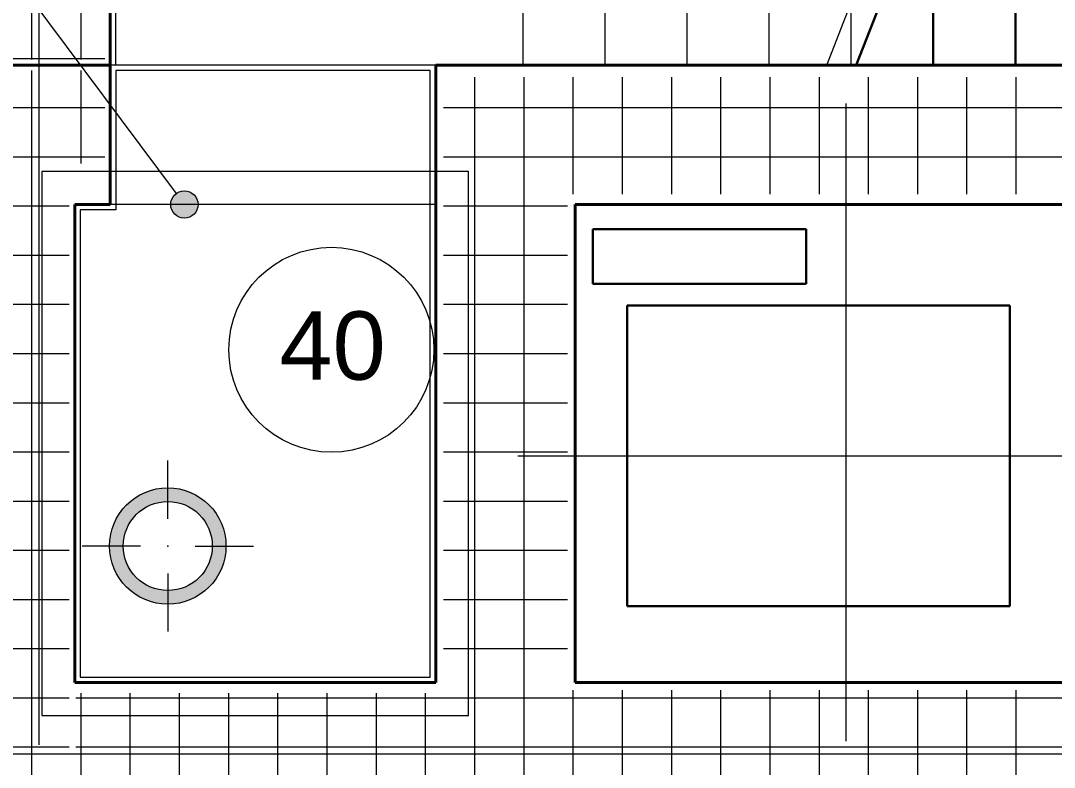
# Model space of a CAD drawing. Header units: millimetres. Extents: x 34793 to 548874, y -40792 to 166450.
# Drawn here: x 524659 to 528439, y 152386 to 155118 of the extents above; entities that cross this region are included whole.
import ezdxf
from ezdxf.enums import TextEntityAlignment as Align

# ---------------------------------------------------------------- set-up
doc = ezdxf.new("R2010")
doc.units = ezdxf.units.MM
doc.header["$MEASUREMENT"] = 0
for name, pattern in [('Hidden Line', [391.222223, 282.222223, -109]), ('Штриховая', [7000, 6000, -1000]), ('Штрихпунктирная', [17500, 15000, -1000, 500, -1000]), ('Штрихштриховая', [15500, 10000, -2000, 1500, -2000])]:
    doc.linetypes.add(name, pattern=pattern)
for name, color, linetype, lineweight in [('0_Ном._пера__21', 7, 'Continuous', 20), ('0_Ном._пера__41', 7, 'Continuous', 30), ('Армування_Ном._пера__1', 7, 'Continuous', 13), ('Двери ArchiCAD_Ном._пера__19', 255, 'Continuous', 0), ('Двери ArchiCAD_Ном._пера__61', 7, 'Continuous', 40), ('Интерьер- Перегородка_Ном._пера__61', 7, 'Continuous', 40), ('Колонны_Ном._пера__1', 7, 'Continuous', 13), ('Колонны_Ном._пера__21', 7, 'Continuous', 20), ('Лестницы внутренние_Ном._пера__21', 7, 'Continuous', 20), ('Лестницы внутренние_Ном._пера__41', 7, 'Continuous', 30), ('Окна ArchiCAD_Ном._пера__61', 7, 'Continuous', 40), ('Паспорта зон ArchiCAD_Ном._пера__21', 7, 'Continuous', 20)]:
    doc.layers.add(name, color=color, linetype=linetype, lineweight=lineweight)
for name, color, linetype, lineweight, true_color in [('0_Ном._пера__98', 7, 'Continuous', 13, 0x001f3e), ('Маркеры окон ArchiCAD_Ном._пера__3', 7, 'Continuous', 18, 0xdd5800), ('Окна ArchiCAD_Ном._пера__3', 7, 'Continuous', 18, 0xdd5800), ('Окна ArchiCAD_Ном._пера__91', 171, 'Continuous', 13, 0xaaaaff), ('Перекрытия_Ном._пера__222', 7, 'Continuous', 0, 0xe8e8e8), ('Перекрытия_Ном._пера__4', 7, 'Continuous', 20, 0x016515)]:
    doc.layers.add(name, color=color, linetype=linetype, lineweight=lineweight, true_color=true_color)
for name, color, linetype in [('Двери ArchiCAD', 7, 'Continuous'), ('Интерьер- Перегородка', 7, 'Continuous'), ('Колонны', 7, 'Continuous'), ('Лестницы внутренние', 7, 'Continuous'), ('Окна ArchiCAD', 7, 'Continuous'), ('Перекрытия', 7, 'Continuous'), ('пЛОЩІ 2 ПОВЕРХУ', 7, 'Continuous')]:
    doc.layers.add(name, color=color, linetype=linetype)
doc.styles.add('СГЕНЕРИР_СТИЛЬ_1', font='')
doc.styles.get('СГЕНЕРИР_СТИЛЬ_1').set_extended_font_data('Arial')
pattern_1 = [(45, (0, 0), (-176.78, 176.78), []), (45, (-35.36, 35.36), (-176.78, 176.78), []), (45, (-70.7, 70.7), (-176.78, 176.78), [])]
pattern_2 = [(0, (0, 0), (0, 180), []), (90, (0, 0), (-180, 0), [])]

# ---------------------------------------------------------------- blocks, each defined once
blk = doc.blocks.new('Місце для сміттєпроводу_40_24', base_point=(525795.6, 153913.8))
at = {"layer": 'Паспорта зон ArchiCAD_Ном._пера__21', "linetype": 'Continuous'}
blk.add_circle((525795.6, 153913.8), 375, dxfattribs=at)
at = {"linetype": 'Continuous', "lineweight": 0, "flags": 1}
for tag in ['ROOM_NAME', 'ROOM_AREA', 'ROOM_PERIM', 'ROOM_WALLS_SURF', 'ROOM_DOORS_SURF', 'ROOM_WINDS_SURF', 'ROOM_BASELEV', 'ROOM_HEIGHT', 'ROOM_NET_AREA', 'ROOM_REDUCED_AREA', 'ROOM_CALC_AREA', 'ROOM_VOLUME']:
    blk.add_attdef(tag, text='', height=200, dxfattribs=at).set_placement((525795.6, 153856.6), align=Align.BOTTOM_LEFT)
at = {"layer": 'Паспорта зон ArchiCAD_Ном._пера__21', "style": 'СГЕНЕРИР_СТИЛЬ_1'}
blk.add_attdef('ROOM_NUMBER', text='', height=250, dxfattribs=at).set_placement((525605.8, 153729.1), align=Align.BOTTOM_LEFT)
blk = doc.blocks.new('Перекрытие_19', base_point=(526297, 152575.6))
at = {"layer": 'Перекрытия_Ном._пера__222', "linetype": 'Continuous', "flags": 128}
blk.add_lwpolyline([(526297, 152575.6), (526297, 154565.6), (524737, 154565.6), (524737, 152575.6)], close=True, dxfattribs=at)
blk = doc.blocks.new('О Витрина 2 10_13')
at = {"layer": 'Окна ArchiCAD_Ном._пера__91', "linetype": 'Continuous'}
h = blk.add_hatch(dxfattribs=at)
h.set_pattern_fill('Алюминий', color=256, style=0, pattern_type=2)
h.set_pattern_definition(pattern_1)
h.paths.add_polyline_path([(-560, 0), (-560, -80), (-480, -80), (-480, 0)])
h = blk.add_hatch(dxfattribs=at)
h.set_pattern_fill('Алюминий', color=256, style=0, pattern_type=2)
h.set_pattern_definition(pattern_1)
h.paths.add_polyline_path([(480, 0), (480, -80), (560, -80), (560, 0)])
at = {"layer": 'Окна ArchiCAD_Ном._пера__3', "linetype": 'Continuous'}
for p, q in [((-560, 260), (560, 260)), ((-560, 0), (-560, -80)), ((-480, 0), (-560, 0)), ((-480, -80), (-480, 0)), ((-480, 0), (480, 0)), ((480, 0), (480, -80)), ((560, 0), (480, 0)), ((560, -80), (560, 0)), ((-480, -10), (480, -10)), ((-560, -80), (-480, -80)), ((-480, -80), (480, -80)), ((480, -80), (560, -80)), ((560, -380), (-560, -380))]:
    blk.add_line(p, q, dxfattribs=at)
at = {"layer": 'Окна ArchiCAD_Ном._пера__61', "linetype": 'Continuous'}
for p, q in [((-560, 260), (-560, -380)), ((560, 260), (560, -380))]:
    blk.add_line(p, q, dxfattribs=at)
blk = doc.blocks.new('О Витрина 2 10_14')
at = {"layer": 'Окна ArchiCAD_Ном._пера__91', "linetype": 'Continuous'}
h = blk.add_hatch(dxfattribs=at)
h.set_pattern_fill('Алюминий', color=256, style=0, pattern_type=2)
h.set_pattern_definition(pattern_1)
h.paths.add_polyline_path([(-560, 0), (-560, -80), (-480, -80), (-480, 0)])
h = blk.add_hatch(dxfattribs=at)
h.set_pattern_fill('Алюминий', color=256, style=0, pattern_type=2)
h.set_pattern_definition(pattern_1)
h.paths.add_polyline_path([(480, 0), (480, -80), (560, -80), (560, 0)])
at = {"layer": 'Окна ArchiCAD_Ном._пера__3', "linetype": 'Continuous'}
for p, q in [((-560, 260), (560, 260)), ((-560, 0), (-560, -80)), ((-480, 0), (-560, 0)), ((-480, -80), (-480, 0)), ((-480, 0), (480, 0)), ((480, 0), (480, -80)), ((560, 0), (480, 0)), ((560, -80), (560, 0)), ((-480, -10), (480, -10)), ((-560, -80), (-480, -80)), ((-480, -80), (480, -80)), ((480, -80), (560, -80)), ((560, -380), (-560, -380))]:
    blk.add_line(p, q, dxfattribs=at)
at = {"layer": 'Окна ArchiCAD_Ном._пера__61', "linetype": 'Continuous'}
for p, q in [((-560, 260), (-560, -380)), ((560, 260), (560, -380))]:
    blk.add_line(p, q, dxfattribs=at)
blk = doc.blocks.new('Маркер окна 12_2')
at = {"layer": 'Маркеры окон ArchiCAD_Ном._пера__3', "insert": (-48.1, -756.6), "char_height": 200, "attachment_point": 7, "rotation": 180, "style": 'СГЕНЕРИР_СТИЛЬ_1'}
blk.add_mtext('{\\C7;в23}', dxfattribs=at)
blk = doc.blocks.new('Стена_47', base_point=(524987, 158005.6))
at = {"layer": 'Интерьер- Перегородка_Ном._пера__61', "linetype": 'Continuous', "flags": 128}
for points in [[(524347, 158005.6), (524347, 157105.6)], [(524987, 157105.6), (524987, 157495.6)], [(524347, 155985.6), (524347, 155595.6)], [(524987, 154955.6), (524987, 155985.6)], [(524347, 154955.6), (524987, 154955.6)]]:
    blk.add_lwpolyline(points, dxfattribs=at)
at = {"layer": 'Маркеры окон ArchiCAD_Ном._пера__3', "rotation": 270}
blk.add_blockref('Маркер окна 12_2', (524987, 156545.6), dxfattribs=at)
at = {"layer": 'Окна ArchiCAD', "color": 15, "linetype": 'Continuous', "lineweight": 18, "zscale": 1000, "rotation": 89.99999956437361}
for name in ['О Витрина 2 10_13', 'О Витрина 2 10_14']:
    blk.add_blockref(name, (524607, 156545.6), dxfattribs=at)
blk = doc.blocks.new('Стена_57', base_point=(524857, 154955.6))
at = {"layer": 'Интерьер- Перегородка_Ном._пера__61', "linetype": 'Continuous', "flags": 128}
for points in [[(524347, 154955.6), (524347, 152185.6)], [(524857, 154955.6), (524347, 154955.6)], [(524857, 152695.6), (524857, 154445.6)]]:
    blk.add_lwpolyline(points, dxfattribs=at)
blk = doc.blocks.new('Проем дверной полуарочн 10_6')
at = {"layer": 'Двери ArchiCAD_Ном._пера__19', "linetype": 'Штриховая'}
for p, q in [((-595, 0), (595, 0)), ((-595, -510), (595, -510))]:
    blk.add_line(p, q, dxfattribs=at)
at = {"layer": 'Двери ArchiCAD_Ном._пера__61', "linetype": 'Continuous'}
for p, q in [((-595, 0), (-595, -510)), ((595, 0), (595, -510))]:
    blk.add_line(p, q, dxfattribs=at)
blk = doc.blocks.new('Проем дверной полуарочн 10_7')
at = {"layer": 'Двери ArchiCAD_Ном._пера__19', "linetype": 'Штриховая'}
for p, q in [((-595, 0), (595, 0)), ((-595, -510), (595, -510))]:
    blk.add_line(p, q, dxfattribs=at)
at = {"layer": 'Двери ArchiCAD_Ном._пера__61', "linetype": 'Continuous'}
for p, q in [((-595, 0), (-595, -510)), ((595, 0), (595, -510))]:
    blk.add_line(p, q, dxfattribs=at)
blk = doc.blocks.new('Стена_58', base_point=(524857, 154445.6))
at = {"layer": 'Интерьер- Перегородка_Ном._пера__61', "linetype": 'Continuous', "flags": 128}
for points in [[(524987, 154955.6), (524857, 154955.6)], [(529197, 154955.6), (526177, 154955.6)], [(524857, 154445.6), (524987, 154445.6)], [(526687, 154445.6), (528687, 154445.6)]]:
    blk.add_lwpolyline(points, dxfattribs=at)
at = {"layer": 'Двери ArchiCAD', "color": 255, "linetype": 'Штриховая', "lineweight": 0, "zscale": 1000, "rotation": 180}
blk.add_blockref('Проем дверной полуарочн 10_6', (525582, 154445.6), dxfattribs=at)
at = {"layer": 'Двери ArchiCAD', "color": 255, "linetype": 'Continuous', "lineweight": 0, "zscale": 1000, "rotation": 180}
blk.add_blockref('Проем дверной полуарочн 10_7', (525582, 154445.6), dxfattribs=at)
blk = doc.blocks.new('Стена_59', base_point=(528687, 152695.6))
at = {"layer": 'Интерьер- Перегородка_Ном._пера__61', "linetype": 'Continuous', "flags": 128}
for points in [[(526177, 152695.6), (524857, 152695.6)], [(528687, 152695.6), (526687, 152695.6)]]:
    blk.add_lwpolyline(points, dxfattribs=at)
blk = doc.blocks.new('Стена_62', base_point=(526687, 152695.6))
at = {"layer": 'Интерьер- Перегородка_Ном._пера__61', "linetype": 'Continuous', "flags": 128}
for points in [[(526177, 154445.6), (526177, 152695.6)], [(526687, 152695.6), (526687, 154445.6)]]:
    blk.add_lwpolyline(points, dxfattribs=at)
blk = doc.blocks.new('15_2')
at = {"layer": 'Лестницы внутренние_Ном._пера__21', "linetype": 'Hidden Line'}
for p, q in [((0, 1590), (0, 4190)), ((0, 4190), (2540, 4190)), ((0, 2700), (1200, 2700)), ((0, 2400), (1200, 2400)), ((0, 2100), (1200, 2100)), ((0, 1800), (1200, 1800)), ((0, 1590), (1200, 1120))]:
    blk.add_line(p, q, dxfattribs=at)
at = {"layer": 'Лестницы внутренние_Ном._пера__41', "linetype": 'Continuous'}
for p, q in [((0, 0), (0, 1482.603)), ((0, 1482.603), (1200, 1012.603)), ((0, 1200), (721.541, 1200)), ((0, 900), (1200, 900))]:
    blk.add_line(p, q, dxfattribs=at)
blk = doc.blocks.new('15_4')
at = {"layer": 'Лестницы внутренние_Ном._пера__21', "linetype": 'Continuous'}
for p, q in [((0, 0), (0, 4190)), ((0, 4190), (2540, 4190)), ((0, 2700), (1200, 2700)), ((0, 2400), (1200, 2400)), ((0, 2100), (1200, 2100)), ((0, 1800), (1200, 1800)), ((0, 1500), (1200, 1500)), ((0, 1200), (1200, 1200)), ((0, 900), (1200, 900))]:
    blk.add_line(p, q, dxfattribs=at)
blk = doc.blocks.new('Линия_6', base_point=(523537.7, 156750.5))
at = {"layer": '0_Ном._пера__98', "linetype": 'Continuous'}
blk.add_hatch(color=256, dxfattribs=at).paths.add_polyline_path([(525307.9, 154445.6), (525304.1, 154464.8), (525293.2, 154481), (525277, 154491.8), (525257.9, 154495.6), (525238.7, 154491.8), (525222.5, 154481), (525211.7, 154464.8), (525207.9, 154445.6), (525211.7, 154426.5), (525222.5, 154410.3), (525238.7, 154399.4), (525257.9, 154395.6), (525277, 154399.4), (525293.2, 154410.3), (525304.1, 154426.5)])
blk.add_line((523537.7, 156750.5), (525228, 154485.7), dxfattribs=at)
blk.add_circle((525257.9, 154445.6), 50, dxfattribs=at)
blk = doc.blocks.new('Колонна_14', base_point=(525197.2, 153195.6))
at = {"layer": 'Колонны', "linetype": 'Continuous', "lineweight": 0, "true_color": 0xffffff}
h = blk.add_hatch(color=7, dxfattribs=at)
h.paths.add_polyline_path([(525197.2, 152982.6, 0.414214), (525410.2, 153195.6, 0.414214), (525197.2, 153408.6, 0.414214), (524984.2, 153195.6, 0.414214)])
h.paths.add_polyline_path([(525197.2, 153032.6, -0.414214), (525034.2, 153195.6, -0.414214), (525197.2, 153358.6, -0.414214), (525360.2, 153195.6, -0.414214)], flags=0)
at = {"layer": 'Колонны_Ном._пера__1', "linetype": 'Continuous'}
for p, q in [((525197.2, 153295.6), (525197.2, 153508.6)), ((525097.2, 153195.6), (524884.2, 153195.6)), ((525297.2, 153195.6), (525510.2, 153195.6)), ((525197.2, 153095.6), (525197.2, 152882.6))]:
    blk.add_line(p, q, dxfattribs=at)
blk.add_circle((525197.2, 153195.6), 213, dxfattribs=at)
blk.add_point((525197.2, 153195.6), dxfattribs=at)
at = {"layer": 'Колонны_Ном._пера__21', "linetype": 'Continuous'}
blk.add_circle((525197.2, 153195.6), 163, dxfattribs=at)
blk = doc.blocks.new('Колонна_38', base_point=(525197.2, 153195.6))
at = {"layer": 'Колонны', "linetype": 'Continuous', "lineweight": 0, "true_color": 0xffffff}
h = blk.add_hatch(color=7, dxfattribs=at)
h.paths.add_polyline_path([(525197.2, 152982.6, 0.414214), (525410.2, 153195.6, 0.414214), (525197.2, 153408.6, 0.414214), (524984.2, 153195.6, 0.414214)])
h.paths.add_polyline_path([(525197.2, 153032.6, -0.414214), (525034.2, 153195.6, -0.414214), (525197.2, 153358.6, -0.414214), (525360.2, 153195.6, -0.414214)], flags=0)
at = {"layer": 'Колонны_Ном._пера__1', "linetype": 'Continuous'}
for p, q in [((525197.2, 153295.6), (525197.2, 153508.6)), ((525097.2, 153195.6), (524884.2, 153195.6)), ((525297.2, 153195.6), (525510.2, 153195.6)), ((525197.2, 153095.6), (525197.2, 152882.6))]:
    blk.add_line(p, q, dxfattribs=at)
blk.add_circle((525197.2, 153195.6), 213, dxfattribs=at)
blk.add_point((525197.2, 153195.6), dxfattribs=at)
at = {"layer": 'Колонны_Ном._пера__21', "linetype": 'Continuous'}
blk.add_circle((525197.2, 153195.6), 163, dxfattribs=at)
blk = doc.blocks.new('Линия_27', base_point=(524727, 136567.5))
at = {"layer": 'Перекрытия_Ном._пера__4', "linetype": 'Штрихштриховая'}
blk.add_line((524727, 136967.5), (524727, 165845.6), dxfattribs=at)
blk = doc.blocks.new('Линия_33', base_point=(522991.2, 152435.6))
at = {"layer": 'Перекрытия_Ном._пера__4', "linetype": 'Штрихштриховая'}
blk.add_line((522991.2, 152435.6), (543408.5, 152435.6), dxfattribs=at)

msp = doc.modelspace()

# ---------------------------------------------------------------- hatches: boundary and pattern name
at = {"layer": 'Армування_Ном._пера__1', "linetype": 'Continuous'}
h = msp.add_hatch(dxfattribs=at)
h.set_pattern_fill('Плитка_керамическая', color=256, style=0, pattern_type=2)
h.set_pattern_definition(pattern_2)
h.paths.add_polyline_path([(524367, 155965.6), (524367, 155575.6), (523587, 155575.6), (523587, 154975.6), (524967, 154975.6), (524967, 155965.6)])
h = msp.add_hatch(dxfattribs=at)
h.set_pattern_fill('Плитка_керамическая', color=256, style=0, pattern_type=2)
h.set_pattern_definition(pattern_2)
h.paths.add_polyline_path([(524837, 152515.6), (524837, 150305.6), (524367, 150305.6), (524367, 154935.6), (524967, 154935.6), (524967, 154595.6), (524837, 154595.6)])
h = msp.add_hatch(dxfattribs=at)
h.set_pattern_fill('Плитка_керамическая', color=256, style=0, pattern_type=2)
h.set_pattern_definition(pattern_2)
h.paths.add_polyline_path([(528718.5, 153122.3), (529159, 153122.3), (529159, 152208.3), (524860.5, 152208.3), (524860.5, 152656.6), (526205.2, 152656.6), (526205.2, 154895.7), (526205.2, 154911.8), (529163.7, 154911.8), (529163.7, 154195.8), (528722.5, 154195.8), (528722.5, 154482.8), (526658.8, 154482.8), (526658.8, 152667.5), (528718.5, 152667.5)])

# ---------------------------------------------------------------- linework, layer by layer
at = {"layer": '0_Ном._пера__21', "linetype": 'Штрихпунктирная'}
for p, q in [((527677, 154815.6), (527677, 152481.8)), ((526477, 153525.6), (529117, 153525.6))]:
    msp.add_line(p, q, dxfattribs=at)
at = {"layer": '0_Ном._пера__41', "linetype": 'Continuous'}
for p, q in [((526752, 154355.6), (527532, 154355.6)), ((526752, 154155.6), (526752, 154355.6)), ((527532, 154355.6), (527532, 154155.6)), ((527532, 154155.6), (526752, 154155.6)), ((526877, 153525.6), (526877, 154075.6)), ((528277, 154075.6), (526877, 154075.6)), ((528277, 153525.6), (528277, 154075.6)), ((526877, 152975.6), (526877, 153525.6)), ((528277, 152975.6), (528277, 153525.6)), ((528277, 152975.6), (526877, 152975.6))]:
    msp.add_line(p, q, dxfattribs=at)
at = {"layer": 'пЛОЩІ 2 ПОВЕРХУ', "color": 7, "linetype": 'Continuous', "lineweight": 0, "true_color": 0xffffff, "flags": 128}
msp.add_lwpolyline([(524877, 152715.6), (526157, 152715.6), (526157, 154935.6), (525007, 154935.6), (525007, 154425.6), (524877, 154425.6)], close=True, dxfattribs=at)

# ---------------------------------------------------------------- block references
at = {"color": 158, "linetype": 'Continuous', "lineweight": 13, "true_color": 0x001f3e}
msp.add_blockref('Линия_6', (523537.7, 156750.5), dxfattribs=at)
at = {"layer": 'Интерьер- Перегородка'}
for name, p in [('Стена_47', (524987, 158005.6)), ('Стена_57', (524857, 154955.6)), ('Стена_58', (524857, 154445.6)), ('Стена_62', (526687, 152695.6)), ('Стена_59', (528687, 152695.6))]:
    msp.add_blockref(name, p, dxfattribs=at)
at = {"layer": 'Колонны'}
for name in ['Колонна_14', 'Колонна_38']:
    msp.add_blockref(name, (525197.2, 153195.6), dxfattribs=at)
at = {"layer": 'Лестницы внутренние', "color": 251, "linetype": 'Continuous', "lineweight": 13, "true_color": 0x515151, "zscale": 1000, "rotation": 90}
for name in ['15_2', '15_4']:
    msp.add_blockref(name, (529197, 154955.6), dxfattribs=at)
at = {"layer": 'Перекрытия', "color": 108, "linetype": 'Штрихштриховая', "lineweight": 20, "true_color": 0x016515}
for name, p in [('Линия_27', (524727, 136567.5)), ('Линия_33', (522991.2, 152435.6))]:
    msp.add_blockref(name, p, dxfattribs=at)
at = {"layer": 'Перекрытия', "color": 254, "linetype": 'Continuous', "lineweight": 0, "true_color": 0xe8e8e8}
msp.add_blockref('Перекрытие_19', (526297, 152575.6), dxfattribs=at)
at = {"layer": 'пЛОЩІ 2 ПОВЕРХУ', "linetype": 'Continuous'}
ref = msp.add_blockref('Місце для сміттєпроводу_40_24', (525795.6, 153913.8), dxfattribs=at)
ref.add_attrib('ROOM_NUMBER', '40', dxfattribs={"layer": 'Паспорта зон ArchiCAD_Ном._пера__21', "color": 7, "linetype": 'Continuous', "height": 250, "style": 'СГЕНЕРИР_СТИЛЬ_1'}).set_placement((525605.8, 153729.1), align=Align.BOTTOM_LEFT)

doc.saveas('drawing.dxf')
